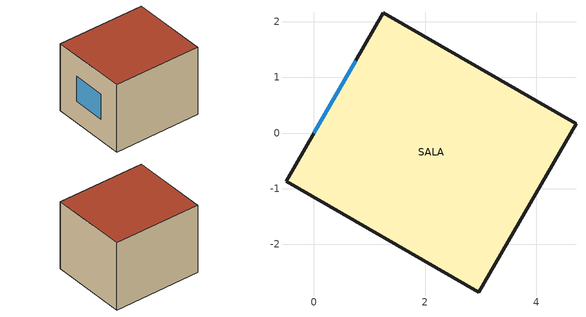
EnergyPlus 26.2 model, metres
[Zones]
SALA
 floor adiabatic (PAREDE): 1.25,2.17 4.71,0.17 2.96,-2.87 -0.5,-0.87 z-1
 wall outside (PAREDE): 1.25,2.17 -0.5,-0.87 2.96,-2.87 4.71,0.17 1.25,2.17 z-1:2.2
 window (VIDRO): 0.75,1.3 0,0 z0:1.2
 roof outside (PAREDE): -0.5,-0.87 2.96,-2.87 4.71,0.17 1.25,2.17 z2.2
[Building]
SOL-AR conferencia: North Axis {deg}=0; Terrain=Suburbs; Loads Convergence Tolerance Value {W}=0.04; Temperature Convergence Tolerance Value {deltaC}=0.4; Solar Distribution=FullExterior; Maximum Number of Warmup Days=25; Minimum Number of Warmup Days=6
[Site:Location]
florianopolis: Latitude {deg}=-27.67; Longitude {deg}=-48.547; Time Zone {hr}=-3; Elevation {m}=6.1
[Material:NoMass]
PAREDE: Roughness=MediumRough; Thermal Resistance {m2-K/W}=1; Thermal Absorptance=0.9; Solar Absorptance=0.7; Visible Absorptance=0.7
[Construction]
PAREDE: PAREDE
VIDRO: VIDRO
[WindowMaterial:SimpleGlazingSystem]
VIDRO: U-Factor {W/m2-K}=5.8; Solar Heat Gain Coefficient=0.8; Visible Transmittance=0.85
[Zone]
SALA
[Shading:Overhang:Projection]
JANELA Brise 1: Window or Door=JANELA; Height above Window or Door {m}=0.1; Tilt Angle from Window/Door {deg}=90; Left extension from Window/Door Width {m}=0.7; Right extension from Window/Door Width {m}=0.1; Depth as Fraction of Window/Door Height=0.5
[Shading:Fin:Projection]
JANELA Aletas 2-3: Window or Door=JANELA; Left Extension from Window/Door {m}=0.05; Left Distance Above Top of Window {m}=0.1; Left Distance Below Bottom of Window {m}=0.4; Left Tilt Angle from Window/Door {deg}=90; Left Depth as Fraction of Window/Door Width=0.2; Right Extension from Window/Door {m}=0.25; Right Distance Above Top of Window {m}=0.5; Right Distance Below Bottom of Window {m}=0; Right Tilt Angle from Window/Door {deg}=90; Right Depth as Fraction of Window/Door Width=0.4
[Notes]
SOL-AR: modelo minimo para conferir a fracao ensolarada da janela no EnergyPlus.
Gerado por SOL-AR (teste de referencia do F5.2), para o EnergyPlus 26.2.
Local: florianopolis. Fachada: normal externa a 300 graus do Norte.
Janela (vidro): 1.5 x 1.2 m.
Peca 1 (brise horizontal): Shading:Overhang:Projection.
Peca 2 (aleta): Shading:Fin:Projection.
Peca 3 (aleta): Shading:Fin:Projection.
Esquerda e direita dos objetos por projecao: vistas de fora, como no EnergyPlus.
Rode com o EPW do local; a saida Surface Outside Face Sunlit Fraction da janela sai a cada passo de tempo.
Zona em caixa atras da fachada, com materiais sem massa: o modelo serve so para a sombra.
